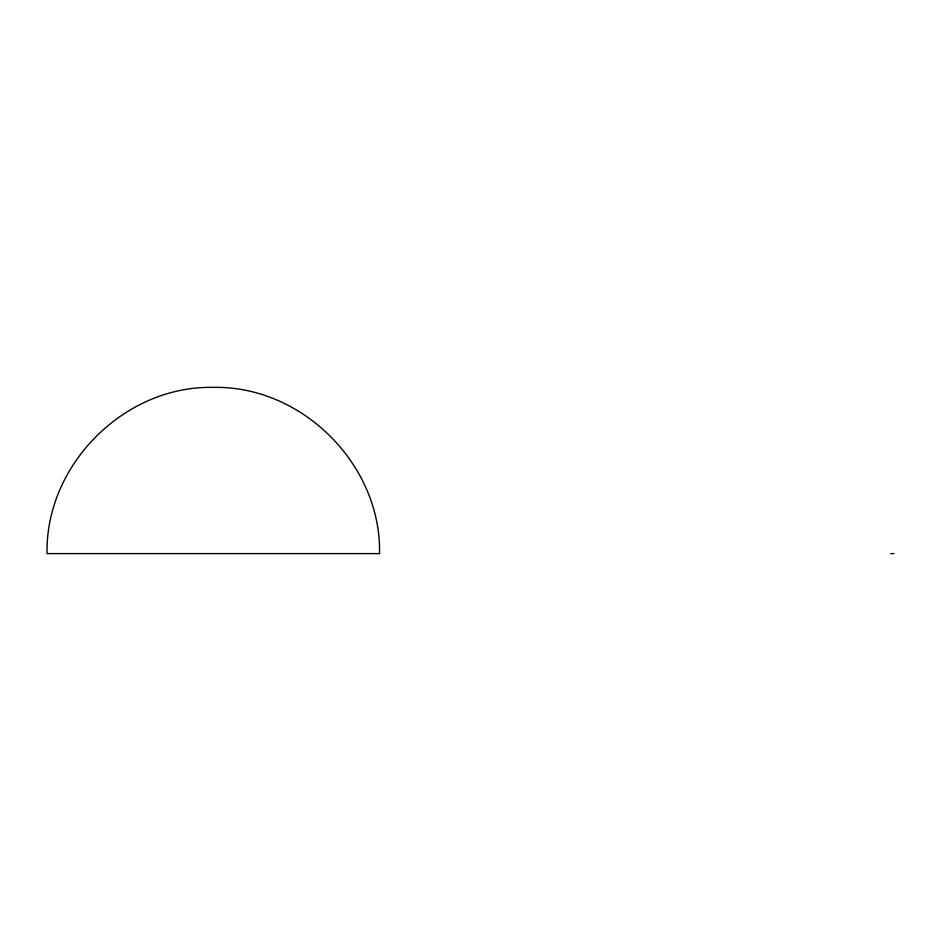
<?xml version="1.0" encoding="UTF-8"?>
<svg xmlns="http://www.w3.org/2000/svg" width="941" height="941" viewBox="0 0 941 941"><rect width="100%" height="100%" fill="white"/><g stroke="black" fill="none" stroke-linecap="round" stroke-linejoin="round"><path stroke-width="1.41" d="M379.564 553.614L47.05 553.614C45.274 464.772 124.435 385.516 213.313 387.386C302.155 385.528 381.399 464.76 379.529 553.614M890.621 553.614L893.95 553.614"/></g></svg>
